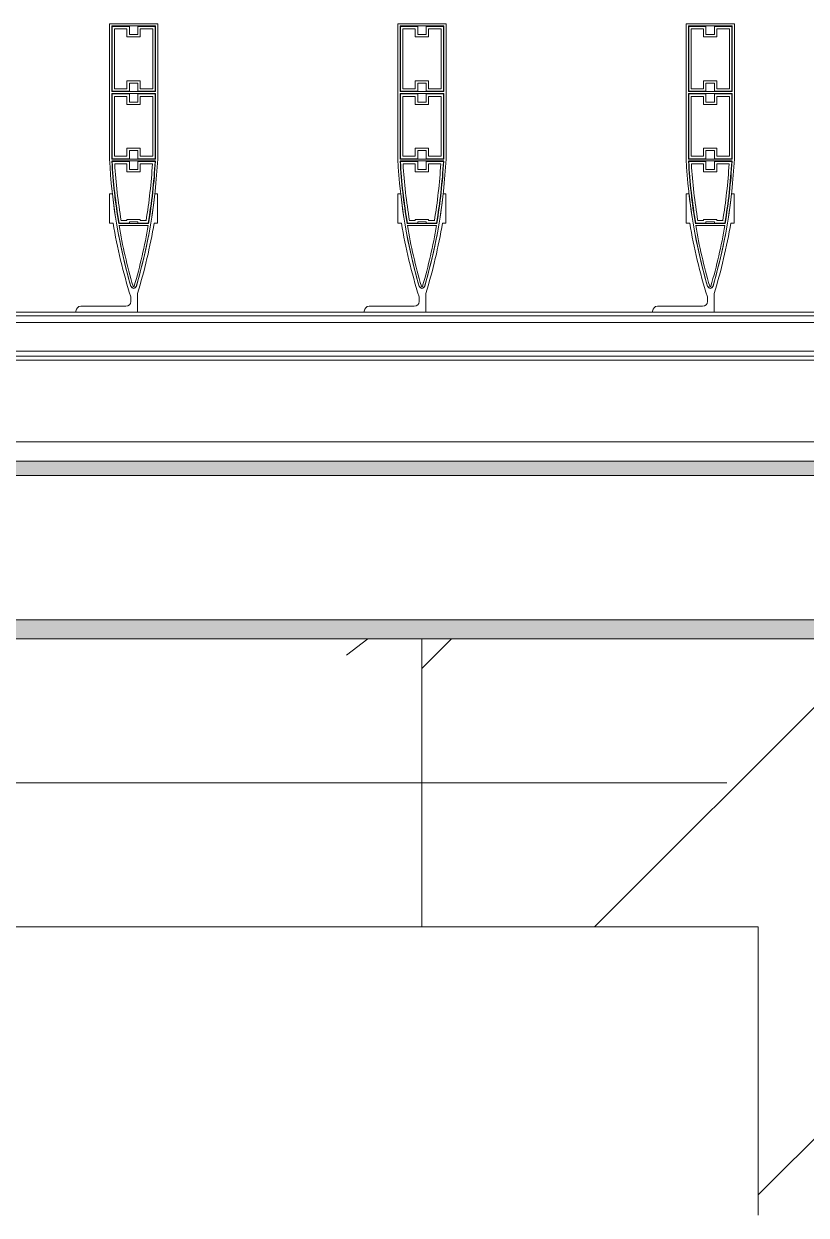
# Model space of a CAD drawing. Header units: millimetres. Extents: x 48966 to 155647, y -43515 to 26217.
# Drawn here: x 71018 to 71832, y 23267 to 24507 of the extents above; entities that cross this region are included whole.
import ezdxf

# ---------------------------------------------------------------- set-up
doc = ezdxf.new("R2010")
doc.units = ezdxf.units.MM
doc.linetypes.add('Осевые', pattern=[6350, 1270, -952.5, 3175, -952.5])
for name, color, linetype, lineweight in [('Обобщенные модели', 7, 'Continuous', 9), ('Обобщенные модели-1', 7, 'Continuous', 18), ('Общие ребра', 7, 'Continuous', 9), ('Оси-2', 7, 'Осевые', 9), ('Перекрытия', 7, 'Continuous', 9), ('Стены-1', 7, 'Continuous', 18), ('Штриховка разреза-1', 7, 'Continuous', 9)]:
    doc.layers.add(name, color=color, linetype=linetype, lineweight=lineweight)
pattern_1 = [(0, (0, 0), (812.8, 203.2), [67.056, -542.544, 67.056, -542.544, -3251.2]), (0, (0, 0), (812.8, 203.2), [-1219.2, 67.056, -1152.144, 67.056, -542.544, -1422.4]), (0, (0, 0), (812.8, 203.2), [-3048, 67.056, -339.344, 67.056, -948.944]), (120, (304.8, 101.6), (-582.37636, 602.30545), [67.056, -542.544, 67.056, -542.544, -3251.2]), (120, (304.8, 101.6), (-582.37636, 602.30545), [-1219.2, 67.056, -1152.144, 67.056, -542.544, -1422.4]), (120, (304.8, 101.6), (-582.37636, 602.30545), [-3048, 67.056, -339.344, 67.056, -948.944]), (240, (406.4, 508), (-230.42364, -805.50545), [67.056, -542.544, 67.056, -542.544, -3251.2]), (240, (406.4, 508), (-230.42364, -805.50545), [-1219.2, 67.056, -1152.144, 67.056, -542.544, -1422.4]), (240, (406.4, 508), (-230.42364, -805.50545), [-3048, 67.056, -339.344, 67.056, -948.944])]

# ---------------------------------------------------------------- blocks, each defined once
blk = doc.blocks.new('Обобщенные модели 2 - Обобщенные модели 2-1035725-План 5-го этажа на отм_ _12_600')
at = {"layer": 'Обобщенные модели'}
h = blk.add_hatch(dxfattribs=at)
h.set_pattern_fill('FP_1', color=256, style=0, pattern_type=2)
h.set_pattern_definition([(45, (0, 0), (168.3798, 617.3926), [793.75, -158.75, 6.706, -152.044])])
h.paths.add_polyline_path([(71781.6, 23267.1), (72081.6, 23267.1), (72081.6, 23567.1), (72431.6, 23567.1), (72431.6, 23867.1), (71431.6, 23867.1), (71431.6, 23567.1), (71781.6, 23567.1)], flags=0)
at = {"layer": 'Обобщенные модели-1'}
for p, q in [((72431.6, 23867.1), (71431.6, 23867.1)), ((71431.6, 23867.1), (71431.6, 23567.1)), ((71431.6, 23567.1), (71781.6, 23567.1)), ((71781.6, 23567.1), (71781.6, 23267.1))]:
    blk.add_line(p, q, dxfattribs=at)
blk = doc.blocks.new('Обвязочная балка 1 - Обвязочная балка 1-1451838-План 5-го этажа на отм_ _12_600')
at = {"layer": 'Обобщенные модели'}
for p, q in [((116781.7, 24196.1), (60831.6, 24196.1)), ((60831.6, 24166.3), (116781.7, 24166.3))]:
    blk.add_line(p, q, dxfattribs=at)
at = {"layer": 'Обобщенные модели-1'}
for p, q in [((116781.7, 24207.1), (60831.6, 24207.1)), ((60831.6, 24203.1), (116781.7, 24203.1)), ((116781.7, 24161.1), (60831.6, 24161.1)), ((60831.6, 24157.1), (116781.7, 24157.1))]:
    blk.add_line(p, q, dxfattribs=at)
blk = doc.blocks.new('Профиль ламели23 - Профиль ламели-1458104-План 5-го этажа на отм_ _12_600')
at = {"layer": 'Обобщенные модели-1'}
for p, q in [((68806.9, 24507.1), (68806.9, 24366.2)), ((68856.9, 24507.1), (68806.9, 24507.1)), ((68809.1, 24436.5), (68809.1, 24504.9)), ((68809.1, 24504.9), (68854.7, 24504.9)), ((68827.4, 24504.4), (68809.6, 24504.4)), ((68809.6, 24504.4), (68809.6, 24437)), ((68812.1, 24439.5), (68812.1, 24501.9)), ((68812.1, 24501.9), (68824.9, 24501.9)), ((68824.9, 24501.9), (68824.9, 24493.5)), ((68827.4, 24496), (68827.4, 24504.4)), ((68854.2, 24504.4), (68836.3, 24504.4)), ((68836.3, 24504.4), (68836.3, 24496)), ((68838.8, 24493.5), (68838.8, 24501.9)), ((68838.8, 24501.9), (68851.7, 24501.9)), ((68851.7, 24501.9), (68851.7, 24439.5)), ((68854.2, 24437), (68854.2, 24504.4)), ((68854.7, 24504.9), (68854.7, 24436.5)), ((68856.9, 24366.2), (68856.9, 24507.1)), ((68824.9, 24493.5), (68838.8, 24493.5)), ((68836.3, 24496), (68827.4, 24496)), ((68824.9, 24439.5), (68812.1, 24439.5)), ((68838.8, 24447.9), (68824.9, 24447.9)), ((68824.9, 24447.9), (68824.9, 24439.5)), ((68827.4, 24437), (68827.4, 24445.4)), ((68827.4, 24445.4), (68836.3, 24445.4)), ((68836.3, 24445.4), (68836.3, 24437)), ((68838.8, 24439.5), (68838.8, 24447.9)), ((68851.7, 24439.5), (68838.8, 24439.5)), ((68854.7, 24436.5), (68809.1, 24436.5)), ((68809.1, 24434.6), (68854.7, 24434.6)), ((68809.1, 24366.2), (68809.1, 24434.6)), ((68809.6, 24437), (68827.4, 24437)), ((68827.4, 24434.1), (68809.6, 24434.1)), ((68809.6, 24434.1), (68809.6, 24366.7)), ((68812.1, 24369.2), (68812.1, 24431.6)), ((68812.1, 24431.6), (68824.9, 24431.6)), ((68824.9, 24431.6), (68824.9, 24423.2)), ((68827.4, 24425.7), (68827.4, 24434.1)), ((68836.3, 24437), (68854.2, 24437)), ((68854.2, 24434.1), (68836.3, 24434.1)), ((68836.3, 24434.1), (68836.3, 24425.7)), ((68838.8, 24423.2), (68838.8, 24431.6)), ((68838.8, 24431.6), (68851.7, 24431.6)), ((68851.7, 24431.6), (68851.7, 24369.2)), ((68854.2, 24366.7), (68854.2, 24434.1)), ((68854.7, 24434.6), (68854.7, 24366.2)), ((68824.9, 24423.2), (68838.8, 24423.2)), ((68836.3, 24425.7), (68827.4, 24425.7)), ((68838.8, 24377.6), (68824.9, 24377.6)), ((68824.9, 24377.6), (68824.9, 24369.2)), ((68838.8, 24369.2), (68838.8, 24377.6)), ((68854.7, 24366.2), (68809.1, 24366.2)), ((68809.6, 24366.7), (68827.4, 24366.7)), ((68824.9, 24369.2), (68812.1, 24369.2)), ((68827.4, 24366.7), (68827.4, 24375.1)), ((68827.4, 24375.1), (68836.3, 24375.1)), ((68836.3, 24375.1), (68836.3, 24366.7)), ((68836.3, 24366.7), (68854.2, 24366.7)), ((68851.7, 24369.2), (68838.8, 24369.2)), ((68809.1, 24364.3), (68854.6, 24364.3)), ((68827.4, 24363.8), (68809.6, 24363.8)), ((68812.2, 24361.3), (68824.9, 24361.3)), ((68824.9, 24361.3), (68824.9, 24352.9)), ((68824.9, 24352.9), (68838.8, 24352.9)), ((68827.4, 24355.4), (68827.4, 24363.8)), ((68836.3, 24355.4), (68827.4, 24355.4)), ((68854.2, 24363.8), (68836.3, 24363.8)), ((68836.3, 24363.8), (68836.3, 24355.4)), ((68838.8, 24352.9), (68838.8, 24361.3)), ((68838.8, 24361.3), (68851.5, 24361.3)), ((68809.8, 24330.1), (68806.9, 24330.1)), ((68806.9, 24330.1), (68806.9, 24299.7)), ((68856.8, 24330.1), (68853.9, 24330.1)), ((68856.8, 24299.7), (68856.8, 24330.1)), ((68838.8, 24303.5), (68824.9, 24303.5)), ((68824.9, 24303.5), (68824.9, 24302.2)), ((68838.8, 24302.2), (68838.8, 24303.5)), ((68806.9, 24299.7), (68810.5, 24299.7)), ((68847.4, 24299.2), (68816.3, 24299.2)), ((68816.6, 24297.3), (68847.1, 24297.3)), ((68816.8, 24299.7), (68827.4, 24299.7)), ((68824.9, 24302.2), (68818.9, 24302.2)), ((68827.4, 24299.7), (68827.4, 24301)), ((68827.4, 24301), (68836.3, 24301)), ((68836.3, 24301), (68836.3, 24299.7)), ((68836.3, 24299.7), (68846.9, 24299.7)), ((68844.8, 24302.2), (68838.8, 24302.2)), ((68853.2, 24299.7), (68856.8, 24299.7)), ((68828.9, 24223), (68828.9, 24218.1)), ((68835.9, 24207.1), (68835.9, 24226.3)), ((68771.9, 24208.1), (68771.9, 24207.1)), ((68771.9, 24207.1), (68835.9, 24207.1)), ((68823.9, 24213.1), (68776.9, 24213.1))]:
    blk.add_line(p, q, dxfattribs=at)
for centre, radius, start, end in [((69380.6, 24394.6), 574.5, 182.8338, 196.2258), ((68283.1, 24394.6), 574.5, 343.7742, 357.1662), ((69380.7, 24394.3), 572.3, 183.0109, 189.5715), ((69380.4, 24395.9), 571.8, 183.2193, 189.6867), ((69380.5, 24395.6), 569.3, 183.4571, 189.4457), ((68283.2, 24395.6), 569.3, 350.5543, 356.5429), ((68283.3, 24395.9), 571.8, 350.3133, 356.7807), ((68283, 24394.3), 572.3, 350.4285, 356.9891), ((69380.6, 24394.6), 574.5, 186.4465, 196.2576), ((68283.1, 24394.6), 574.5, 343.7424, 353.5535), ((69377.1, 24394.6), 574.5, 189.5084, 197.3712), ((69349, 24386.8), 539.8, 189.5428, 196.4344), ((68314.7, 24386.8), 539.8, 343.5656, 350.4572), ((68286.6, 24394.6), 574.5, 342.9661, 350.4916), ((68831.9, 24235.1), 3, 200, 340), ((68831.9, 24234.5), 2.84, 196.2576, 343.7424), ((68831.9, 24234.2), 0.645, 196.4344, 343.5656), ((68823.9, 24218.1), 5, 270, 0), ((68776.9, 24208.1), 5, 90, 180)]:
    blk.add_arc(centre, radius, start, end, dxfattribs=at)
blk = doc.blocks.new('Профиль ламели24 - Профиль ламели-1458369-План 5-го этажа на отм_ _12_600')
at = {"layer": 'Обобщенные модели-1'}
for p, q in [((69106.9, 24507.1), (69106.9, 24366.2)), ((69156.9, 24507.1), (69106.9, 24507.1)), ((69109.1, 24436.5), (69109.1, 24504.9)), ((69109.1, 24504.9), (69154.7, 24504.9)), ((69127.4, 24504.4), (69109.6, 24504.4)), ((69109.6, 24504.4), (69109.6, 24437)), ((69112.1, 24439.5), (69112.1, 24501.9)), ((69112.1, 24501.9), (69124.9, 24501.9)), ((69124.9, 24501.9), (69124.9, 24493.5)), ((69127.4, 24496), (69127.4, 24504.4)), ((69154.2, 24504.4), (69136.3, 24504.4)), ((69136.3, 24504.4), (69136.3, 24496)), ((69138.8, 24493.5), (69138.8, 24501.9)), ((69138.8, 24501.9), (69151.7, 24501.9)), ((69151.7, 24501.9), (69151.7, 24439.5)), ((69154.2, 24437), (69154.2, 24504.4)), ((69154.7, 24504.9), (69154.7, 24436.5)), ((69156.9, 24366.2), (69156.9, 24507.1)), ((69124.9, 24493.5), (69138.8, 24493.5)), ((69136.3, 24496), (69127.4, 24496)), ((69124.9, 24439.5), (69112.1, 24439.5)), ((69138.8, 24447.9), (69124.9, 24447.9)), ((69124.9, 24447.9), (69124.9, 24439.5)), ((69127.4, 24437), (69127.4, 24445.4)), ((69127.4, 24445.4), (69136.3, 24445.4)), ((69136.3, 24445.4), (69136.3, 24437)), ((69138.8, 24439.5), (69138.8, 24447.9)), ((69151.7, 24439.5), (69138.8, 24439.5)), ((69154.7, 24436.5), (69109.1, 24436.5)), ((69109.1, 24434.6), (69154.7, 24434.6)), ((69109.1, 24366.2), (69109.1, 24434.6)), ((69109.6, 24437), (69127.4, 24437)), ((69127.4, 24434.1), (69109.6, 24434.1)), ((69109.6, 24434.1), (69109.6, 24366.7)), ((69112.1, 24369.2), (69112.1, 24431.6)), ((69112.1, 24431.6), (69124.9, 24431.6)), ((69124.9, 24431.6), (69124.9, 24423.2)), ((69127.4, 24425.7), (69127.4, 24434.1)), ((69136.3, 24437), (69154.2, 24437)), ((69154.2, 24434.1), (69136.3, 24434.1)), ((69136.3, 24434.1), (69136.3, 24425.7)), ((69138.8, 24423.2), (69138.8, 24431.6)), ((69138.8, 24431.6), (69151.7, 24431.6)), ((69151.7, 24431.6), (69151.7, 24369.2)), ((69154.2, 24366.7), (69154.2, 24434.1)), ((69154.7, 24434.6), (69154.7, 24366.2)), ((69124.9, 24423.2), (69138.8, 24423.2)), ((69136.3, 24425.7), (69127.4, 24425.7)), ((69138.8, 24377.6), (69124.9, 24377.6)), ((69124.9, 24377.6), (69124.9, 24369.2)), ((69138.8, 24369.2), (69138.8, 24377.6)), ((69154.7, 24366.2), (69109.1, 24366.2)), ((69109.6, 24366.7), (69127.4, 24366.7)), ((69124.9, 24369.2), (69112.1, 24369.2)), ((69127.4, 24366.7), (69127.4, 24375.1)), ((69127.4, 24375.1), (69136.3, 24375.1)), ((69136.3, 24375.1), (69136.3, 24366.7)), ((69136.3, 24366.7), (69154.2, 24366.7)), ((69151.7, 24369.2), (69138.8, 24369.2)), ((69109.1, 24364.3), (69154.6, 24364.3)), ((69127.4, 24363.8), (69109.6, 24363.8)), ((69112.2, 24361.3), (69124.9, 24361.3)), ((69124.9, 24361.3), (69124.9, 24352.9)), ((69124.9, 24352.9), (69138.8, 24352.9)), ((69127.4, 24355.4), (69127.4, 24363.8)), ((69136.3, 24355.4), (69127.4, 24355.4)), ((69154.2, 24363.8), (69136.3, 24363.8)), ((69136.3, 24363.8), (69136.3, 24355.4)), ((69138.8, 24352.9), (69138.8, 24361.3)), ((69138.8, 24361.3), (69151.5, 24361.3)), ((69109.8, 24330.1), (69106.9, 24330.1)), ((69106.9, 24330.1), (69106.9, 24299.7)), ((69156.8, 24330.1), (69153.9, 24330.1)), ((69156.8, 24299.7), (69156.8, 24330.1)), ((69138.8, 24303.5), (69124.9, 24303.5)), ((69124.9, 24303.5), (69124.9, 24302.2)), ((69138.8, 24302.2), (69138.8, 24303.5)), ((69106.9, 24299.7), (69110.5, 24299.7)), ((69147.4, 24299.2), (69116.3, 24299.2)), ((69116.6, 24297.3), (69147.1, 24297.3)), ((69116.8, 24299.7), (69127.4, 24299.7)), ((69124.9, 24302.2), (69118.9, 24302.2)), ((69127.4, 24299.7), (69127.4, 24301)), ((69127.4, 24301), (69136.3, 24301)), ((69136.3, 24301), (69136.3, 24299.7)), ((69136.3, 24299.7), (69146.9, 24299.7)), ((69144.8, 24302.2), (69138.8, 24302.2)), ((69153.2, 24299.7), (69156.8, 24299.7)), ((69128.9, 24223), (69128.9, 24218.1)), ((69135.9, 24207.1), (69135.9, 24226.3)), ((69071.9, 24208.1), (69071.9, 24207.1)), ((69071.9, 24207.1), (69135.9, 24207.1)), ((69123.9, 24213.1), (69076.9, 24213.1))]:
    blk.add_line(p, q, dxfattribs=at)
for centre, radius, start, end in [((69680.6, 24394.6), 574.5, 182.8338, 196.2258), ((68583.1, 24394.6), 574.5, 343.7742, 357.1662), ((69680.7, 24394.3), 572.3, 183.0109, 189.5715), ((69680.4, 24395.9), 571.8, 183.2193, 189.6867), ((69680.5, 24395.6), 569.3, 183.4571, 189.4457), ((68583.2, 24395.6), 569.3, 350.5543, 356.5429), ((68583.3, 24395.9), 571.8, 350.3133, 356.7807), ((68583, 24394.3), 572.3, 350.4285, 356.9891), ((69680.6, 24394.6), 574.5, 186.4465, 196.2576), ((68583.1, 24394.6), 574.5, 343.7424, 353.5535), ((69677.1, 24394.6), 574.5, 189.5084, 197.3712), ((69649, 24386.8), 539.8, 189.5428, 196.4344), ((68614.7, 24386.8), 539.8, 343.5656, 350.4572), ((68586.6, 24394.6), 574.5, 342.9661, 350.4916), ((69131.9, 24235.1), 3, 200, 340), ((69131.9, 24234.5), 2.84, 196.2576, 343.7424), ((69131.9, 24234.2), 0.645, 196.4344, 343.5656), ((69123.9, 24218.1), 5, 270, 0), ((69076.9, 24208.1), 5, 90, 180)]:
    blk.add_arc(centre, radius, start, end, dxfattribs=at)
blk = doc.blocks.new('Профиль ламели25 - Профиль ламели-1458634-План 5-го этажа на отм_ _12_600')
at = {"layer": 'Обобщенные модели-1'}
for p, q in [((69406.9, 24507.1), (69406.9, 24366.2)), ((69456.9, 24507.1), (69406.9, 24507.1)), ((69409.1, 24436.5), (69409.1, 24504.9)), ((69409.1, 24504.9), (69454.7, 24504.9)), ((69427.4, 24504.4), (69409.6, 24504.4)), ((69409.6, 24504.4), (69409.6, 24437)), ((69412.1, 24439.5), (69412.1, 24501.9)), ((69412.1, 24501.9), (69424.9, 24501.9)), ((69424.9, 24501.9), (69424.9, 24493.5)), ((69427.4, 24496), (69427.4, 24504.4)), ((69454.2, 24504.4), (69436.3, 24504.4)), ((69436.3, 24504.4), (69436.3, 24496)), ((69438.8, 24493.5), (69438.8, 24501.9)), ((69438.8, 24501.9), (69451.7, 24501.9)), ((69451.7, 24501.9), (69451.7, 24439.5)), ((69454.2, 24437), (69454.2, 24504.4)), ((69454.7, 24504.9), (69454.7, 24436.5)), ((69456.9, 24366.2), (69456.9, 24507.1)), ((69424.9, 24493.5), (69438.8, 24493.5)), ((69436.3, 24496), (69427.4, 24496)), ((69424.9, 24439.5), (69412.1, 24439.5)), ((69438.8, 24447.9), (69424.9, 24447.9)), ((69424.9, 24447.9), (69424.9, 24439.5)), ((69427.4, 24437), (69427.4, 24445.4)), ((69427.4, 24445.4), (69436.3, 24445.4)), ((69436.3, 24445.4), (69436.3, 24437)), ((69438.8, 24439.5), (69438.8, 24447.9)), ((69451.7, 24439.5), (69438.8, 24439.5)), ((69454.7, 24436.5), (69409.1, 24436.5)), ((69409.1, 24434.6), (69454.7, 24434.6)), ((69409.1, 24366.2), (69409.1, 24434.6)), ((69409.6, 24437), (69427.4, 24437)), ((69427.4, 24434.1), (69409.6, 24434.1)), ((69409.6, 24434.1), (69409.6, 24366.7)), ((69412.1, 24369.2), (69412.1, 24431.6)), ((69412.1, 24431.6), (69424.9, 24431.6)), ((69424.9, 24431.6), (69424.9, 24423.2)), ((69427.4, 24425.7), (69427.4, 24434.1)), ((69436.3, 24437), (69454.2, 24437)), ((69454.2, 24434.1), (69436.3, 24434.1)), ((69436.3, 24434.1), (69436.3, 24425.7)), ((69438.8, 24423.2), (69438.8, 24431.6)), ((69438.8, 24431.6), (69451.7, 24431.6)), ((69451.7, 24431.6), (69451.7, 24369.2)), ((69454.2, 24366.7), (69454.2, 24434.1)), ((69454.7, 24434.6), (69454.7, 24366.2)), ((69424.9, 24423.2), (69438.8, 24423.2)), ((69436.3, 24425.7), (69427.4, 24425.7)), ((69438.8, 24377.6), (69424.9, 24377.6)), ((69424.9, 24377.6), (69424.9, 24369.2)), ((69438.8, 24369.2), (69438.8, 24377.6)), ((69454.7, 24366.2), (69409.1, 24366.2)), ((69409.6, 24366.7), (69427.4, 24366.7)), ((69424.9, 24369.2), (69412.1, 24369.2)), ((69427.4, 24366.7), (69427.4, 24375.1)), ((69427.4, 24375.1), (69436.3, 24375.1)), ((69436.3, 24375.1), (69436.3, 24366.7)), ((69436.3, 24366.7), (69454.2, 24366.7)), ((69451.7, 24369.2), (69438.8, 24369.2)), ((69409.1, 24364.3), (69454.6, 24364.3)), ((69427.4, 24363.8), (69409.6, 24363.8)), ((69412.2, 24361.3), (69424.9, 24361.3)), ((69424.9, 24361.3), (69424.9, 24352.9)), ((69424.9, 24352.9), (69438.8, 24352.9)), ((69427.4, 24355.4), (69427.4, 24363.8)), ((69436.3, 24355.4), (69427.4, 24355.4)), ((69454.2, 24363.8), (69436.3, 24363.8)), ((69436.3, 24363.8), (69436.3, 24355.4)), ((69438.8, 24352.9), (69438.8, 24361.3)), ((69438.8, 24361.3), (69451.5, 24361.3)), ((69409.8, 24330.1), (69406.9, 24330.1)), ((69406.9, 24330.1), (69406.9, 24299.7)), ((69456.8, 24330.1), (69453.9, 24330.1)), ((69456.8, 24299.7), (69456.8, 24330.1)), ((69438.8, 24303.5), (69424.9, 24303.5)), ((69424.9, 24303.5), (69424.9, 24302.2)), ((69438.8, 24302.2), (69438.8, 24303.5)), ((69406.9, 24299.7), (69410.5, 24299.7)), ((69447.4, 24299.2), (69416.3, 24299.2)), ((69416.6, 24297.3), (69447.1, 24297.3)), ((69416.8, 24299.7), (69427.4, 24299.7)), ((69424.9, 24302.2), (69418.9, 24302.2)), ((69427.4, 24299.7), (69427.4, 24301)), ((69427.4, 24301), (69436.3, 24301)), ((69436.3, 24301), (69436.3, 24299.7)), ((69436.3, 24299.7), (69446.9, 24299.7)), ((69444.8, 24302.2), (69438.8, 24302.2)), ((69453.2, 24299.7), (69456.8, 24299.7)), ((69428.9, 24223), (69428.9, 24218.1)), ((69435.9, 24207.1), (69435.9, 24226.3)), ((69371.9, 24208.1), (69371.9, 24207.1)), ((69371.9, 24207.1), (69435.9, 24207.1)), ((69423.9, 24213.1), (69376.9, 24213.1))]:
    blk.add_line(p, q, dxfattribs=at)
for centre, radius, start, end in [((69980.6, 24394.6), 574.5, 182.8338, 196.2258), ((68883.1, 24394.6), 574.5, 343.7742, 357.1662), ((69980.7, 24394.3), 572.3, 183.0109, 189.5715), ((69980.4, 24395.9), 571.8, 183.2193, 189.6867), ((69980.5, 24395.6), 569.3, 183.4571, 189.4457), ((68883.2, 24395.6), 569.3, 350.5543, 356.5429), ((68883.3, 24395.9), 571.8, 350.3133, 356.7807), ((68883, 24394.3), 572.3, 350.4285, 356.9891), ((69980.6, 24394.6), 574.5, 186.4465, 196.2576), ((68883.1, 24394.6), 574.5, 343.7424, 353.5535), ((69977.1, 24394.6), 574.5, 189.5084, 197.3712), ((69949, 24386.8), 539.8, 189.5428, 196.4344), ((68914.7, 24386.8), 539.8, 343.5656, 350.4572), ((68886.6, 24394.6), 574.5, 342.9661, 350.4916), ((69431.9, 24235.1), 3, 200, 340), ((69431.9, 24234.5), 2.84, 196.2576, 343.7424), ((69431.9, 24234.2), 0.645, 196.4344, 343.5656), ((69423.9, 24218.1), 5, 270, 0), ((69376.9, 24208.1), 5, 90, 180)]:
    blk.add_arc(centre, radius, start, end, dxfattribs=at)

msp = doc.modelspace()

# ---------------------------------------------------------------- hatches: boundary and pattern name
at = {"layer": 'Штриховка разреза-1'}
h = msp.add_hatch(dxfattribs=at)
h.set_pattern_fill('FP_8', color=256, style=0, pattern_type=2)
h.set_pattern_definition(pattern_1)
h.paths.add_polyline_path([(116556.5, 24036.9), (116808, 24036.9), (116808, 24051.9), (115831.6, 24051.9), (115831.6, 24036.9), (116140, 24036.9)], flags=0)
h.paths.add_polyline_path([(114474.1, 24036.9), (114631.6, 24036.9), (114631.6, 24051.9), (112231.6, 24051.9), (112231.6, 24036.9), (114057.7, 24036.9)], flags=0)
h.paths.add_polyline_path([(111031.6, 24036.9), (111031.6, 24051.9), (109831.6, 24051.9), (109831.6, 24036.9), (110725.9, 24036.9)], flags=0)
h.paths.add_polyline_path([(108227.2, 24036.9), (108631.6, 24036.9), (108631.6, 24051.9), (102631.6, 24051.9), (102631.6, 24036.9), (107810.7, 24036.9)], flags=0)
h.paths.add_polyline_path([(101147.2, 24036.9), (101431.6, 24036.9), (101431.6, 24051.9), (100231.6, 24051.9), (100231.6, 24036.9), (100730.8, 24036.9)], flags=0)
h.paths.add_polyline_path([(98648.5, 24036.9), (99031.6, 24036.9), (99031.6, 24051.9), (96631.6, 24051.9), (96631.6, 24036.9), (98232, 24036.9)], flags=0)
h.paths.add_polyline_path([(95431.6, 24036.9), (95431.6, 24051.9), (94231.6, 24051.9), (94231.6, 24036.9), (95316.7, 24036.9)], flags=0)
h.paths.add_polyline_path([(91985, 24036.9), (93031.6, 24036.9), (93031.6, 24051.9), (90631.6, 24051.9), (90631.6, 24036.9), (91568.5, 24036.9)], flags=0)
h.paths.add_polyline_path([(89431.6, 24036.9), (89431.6, 24051.9), (84631.6, 24051.9), (84631.6, 24036.9), (89069.7, 24036.9)], flags=0)
h.paths.add_polyline_path([(83431.6, 24036.9), (83431.6, 24051.9), (81031.6, 24051.9), (81031.6, 24036.9), (83239.2, 24036.9)], flags=0)
h.paths.add_polyline_path([(79491, 24036.9), (79831.6, 24036.9), (79831.6, 24051.9), (77431.6, 24051.9), (77431.6, 24036.9), (79074.6, 24036.9)], flags=0)
h.paths.add_polyline_path([(76231.6, 24036.9), (76231.6, 24051.9), (73831.6, 24051.9), (73831.6, 24036.9), (76159.3, 24036.9)], flags=0)
h.paths.add_polyline_path([(72411.1, 24036.9), (72631.6, 24036.9), (72631.6, 24051.9), (70231.6, 24051.9), (70231.6, 24036.9), (71994.7, 24036.9)], flags=0)
h.paths.add_polyline_path([(69031.6, 24036.9), (69031.6, 24051.9), (66631.7, 24051.9), (66631.7, 24036.9), (68662.9, 24036.9)], flags=0)
h.paths.add_polyline_path([(65331.2, 24036.9), (65431.7, 24036.9), (65431.7, 24051.9), (60906, 24051.9), (60906, 24036.9), (64914.8, 24036.9)], flags=0)
h = msp.add_hatch(dxfattribs=at)
h.set_pattern_fill('FP_9', color=256, style=0, pattern_type=2)
h.set_pattern_definition([(45, (0, 0), (-707.107, 707.107), []), (135, (0, 0), (-707.107, -707.107), [])])
h.paths.add_polyline_path([(116140, 23886.9), (116808, 23886.9), (116808, 24036.9), (115831.6, 24036.9), (115831.6, 23886.9)], flags=0)
h.paths.add_polyline_path([(114474.1, 23886.9), (114631.6, 23886.9), (114631.6, 24036.9), (112231.6, 24036.9), (112231.6, 23886.9), (114057.7, 23886.9)], flags=0)
h.paths.add_polyline_path([(110725.9, 23886.9), (111031.6, 23886.9), (111031.6, 24036.9), (109831.6, 24036.9), (109831.6, 23886.9), (110309.5, 23886.9)], flags=0)
h.paths.add_polyline_path([(108631.6, 23886.9), (108631.6, 24036.9), (102631.6, 24036.9), (102631.6, 23886.9), (108227.2, 23886.9)], flags=0)
h.paths.add_polyline_path([(100231.6, 23886.9), (101431.6, 23886.9), (101431.6, 24036.9), (100231.6, 24036.9), (100231.6, 23980)], flags=0)
h.paths.add_polyline_path([(99031.6, 23886.9), (99031.6, 24036.9), (96631.6, 24036.9), (96631.6, 23886.9), (98648.5, 23886.9)], flags=0)
h.paths.add_polyline_path([(94900.3, 23886.9), (95431.6, 23886.9), (95431.6, 24036.9), (94231.6, 24036.9), (94231.6, 23886.9), (94483.8, 23886.9)], flags=0)
h.paths.add_polyline_path([(93031.6, 23886.9), (93031.6, 24036.9), (90631.6, 24036.9), (90631.6, 23886.9), (92817.9, 23886.9)], flags=0)
h.paths.add_polyline_path([(89069.7, 23886.9), (89431.6, 23886.9), (89431.6, 24036.9), (84631.6, 24036.9), (84631.6, 23886.9), (88653.3, 23886.9)], flags=0)
h.paths.add_polyline_path([(83239.2, 23886.9), (83431.6, 23886.9), (83431.6, 24036.9), (81031.6, 24036.9), (81031.6, 23886.9), (82822.8, 23886.9)], flags=0)
h.paths.add_polyline_path([(79491, 23886.9), (79831.6, 23886.9), (79831.6, 24036.9), (77431.6, 24036.9), (77431.6, 23886.9), (79074.6, 23886.9)], flags=0)
h.paths.add_polyline_path([(76159.3, 23886.9), (76231.6, 23886.9), (76231.6, 24036.9), (73831.6, 24036.9), (73831.6, 23886.9), (75742.9, 23886.9)], flags=0)
h.paths.add_polyline_path([(72411.1, 23886.9), (72631.6, 23886.9), (72631.6, 24036.9), (70231.6, 24036.9), (70231.6, 23886.9), (71994.7, 23886.9)], flags=0)
h.paths.add_polyline_path([(69031.6, 23886.9), (69031.6, 24036.9), (66631.7, 24036.9), (66631.7, 23886.9), (68662.9, 23886.9)], flags=0)
h.paths.add_polyline_path([(65331.2, 23886.9), (65431.7, 23886.9), (65431.7, 24036.9), (60906, 24036.9), (60906, 23886.9), (64914.8, 23886.9)], flags=0)
h = msp.add_hatch(dxfattribs=at)
h.set_pattern_fill('FP_8', color=256, style=0, pattern_type=2)
h.set_pattern_definition(pattern_1)
h.paths.add_polyline_path([(116556.5, 23866.9), (116808, 23866.9), (116808, 23886.9), (115831.6, 23886.9), (115831.6, 23866.9), (116140, 23866.9)], flags=0)
h.paths.add_polyline_path([(114631.6, 23866.9), (114631.6, 23886.9), (112231.6, 23886.9), (112231.6, 23866.9), (114474.1, 23866.9)], flags=0)
h.paths.add_polyline_path([(111031.6, 23866.9), (111031.6, 23886.9), (109831.6, 23886.9), (109831.6, 23866.9), (110725.9, 23866.9)], flags=0)
h.paths.add_polyline_path([(108631.6, 23866.9), (108631.6, 23886.9), (102631.6, 23886.9), (102631.6, 23866.9), (108227.2, 23866.9)], flags=0)
h.paths.add_polyline_path([(101147.2, 23866.9), (101431.6, 23866.9), (101431.6, 23886.9), (100231.6, 23886.9), (100231.6, 23866.9), (100730.8, 23866.9)], flags=0)
h.paths.add_polyline_path([(99031.6, 23866.9), (99031.6, 23886.9), (96631.6, 23886.9), (96631.6, 23866.9), (98648.5, 23866.9)], flags=0)
h.paths.add_polyline_path([(94900.3, 23866.9), (95431.6, 23866.9), (95431.6, 23886.9), (94231.6, 23886.9), (94231.6, 23866.9), (94483.8, 23866.9)], flags=0)
h.paths.add_polyline_path([(92817.9, 23866.9), (93031.6, 23866.9), (93031.6, 23886.9), (90631.6, 23886.9), (90631.6, 23866.9), (92401.5, 23866.9)], flags=0)
h.paths.add_polyline_path([(89069.7, 23866.9), (89431.6, 23866.9), (89431.6, 23886.9), (84631.6, 23886.9), (84631.6, 23866.9), (88653.3, 23866.9)], flags=0)
h.paths.add_polyline_path([(83431.6, 23866.9), (83431.6, 23886.9), (81031.6, 23886.9), (81031.6, 23866.9), (83239.2, 23866.9)], flags=0)
h.paths.add_polyline_path([(79831.6, 23866.9), (79831.6, 23886.9), (77431.6, 23886.9), (77431.6, 23866.9), (79491, 23866.9)], flags=0)
h.paths.add_polyline_path([(76231.6, 23866.9), (76231.6, 23886.9), (73831.6, 23886.9), (73831.6, 23866.9), (76159.3, 23866.9)], flags=0)
h.paths.add_polyline_path([(72631.6, 23866.9), (72631.6, 23886.9), (70231.6, 23886.9), (70231.6, 23866.9), (72411.1, 23866.9)], flags=0)
h.paths.add_polyline_path([(69031.6, 23866.9), (69031.6, 23886.9), (66631.7, 23886.9), (66631.7, 23866.9), (68662.9, 23866.9)], flags=0)
h.paths.add_polyline_path([(65331.2, 23866.9), (65431.7, 23866.9), (65431.7, 23886.9), (60906, 23886.9), (60906, 23867.2), (62416, 23866.9), (64914.8, 23866.9)], flags=0)
h = msp.add_hatch(dxfattribs=at)
h.set_pattern_fill('FP_7', color=256, style=0, pattern_type=2)
h.set_pattern_definition([(50, (0, 0), (1457.472, -127.512), [152.4, -1676.4]), (355, (0, 0), (-281.942, 1528.454), [121.92, -1341.12]), (100.451, (121.5, -10.6), (1175.54, 1400.933), [129.52, -1424.72]), (46.184, (0, 406.4), (2168.632, -336.34), [228.6, -2514.6]), (96.636, (180.7, 378.4), (1899.22, 1979.42), [194.28, -2137.08]), (351.184, (0, 406.4), (1899.24, 1979.4), [182.88, -2011.68]), (21, (203.2, 304.8), (1212.915, -818.121), [152.4, -1676.4]), (326, (203.2, 304.8), (494.417, 1473.504), [121.92, -1341.12]), (71.451, (304.3, 236.6), (1707.337, 655.37), [129.52, -1424.72]), (37.5, (0, 0), (24.7094, 676.4402), [67.056, -1257.808, 67.056, -1294.384, -1346.2]), (37.5, (0, 0), (24.7094, 676.4402), [-2686.304, 67.056, -1279.144]), (7.5, (0, 0), (534.558, 801.444), [67.056, -709.168, 67.056, -1227.328, -513.08]), (7.5, (0, 0), (534.558, 801.444), [-2070.608, 67.056, -446.024]), (327.5, (-453.14, 0), (1084.7275, -45.8312), [67.056, -440.944, 67.056, -1517.904, -2103.12]), (327.5, (-453.14, 0), (1084.7275, -45.8312), [-2092.96, 67.056, -2036.064]), (317.5, (-656.3, 0), (1185.035, 203.414), [67.056, -593.344, 67.056, -985.52, -1493.52]), (317.5, (-656.3, 0), (1185.035, 203.414), [-1712.976, 67.056, -1426.464])])
h.paths.add_polyline_path([(71431.6, 23567.1), (71431.6, 23867.1), (70231.6, 23867.1), (70231.6, 23567.1)], flags=0)
h.paths.add_polyline_path([(69031.6, 23567.1), (69031.6, 23867.1), (66631.7, 23867.1), (66631.7, 23567.1), (68246.5, 23567.1)], flags=0)
h.paths.add_polyline_path([(64914.8, 23567.1), (65431.7, 23567.1), (65431.7, 23867.1), (64031.9, 23867.1), (64031.9, 23567.1)], flags=0)

# ---------------------------------------------------------------- linework, layer by layer
at = {"layer": 'Общие ребра'}
for p, q in [((72631.6, 24051.9), (70231.6, 24051.9)), ((72631.6, 24036.9), (70231.6, 24036.9)), ((72631.6, 23886.9), (70231.6, 23886.9)), ((70231.6, 23567.1), (71431.6, 23567.1))]:
    msp.add_line(p, q, dxfattribs=at)
at = {"layer": 'Оси-2'}
msp.add_line((150171.6, 23717.1), (50565.6, 23717.1), dxfattribs=at)
at = {"layer": 'Перекрытия'}
for p, q in [((71781.6, 23567.1), (63681.6, 23567.1)), ((71781.6, 23267.1), (71781.6, 23567.1))]:
    msp.add_line(p, q, dxfattribs=at)
at = {"layer": 'Стены-1'}
for p, q in [((72631.6, 24071.9), (70231.6, 24071.9)), ((71431.6, 23867.1), (70231.6, 23867.1)), ((70231.6, 23866.9), (72631.6, 23866.9)), ((71431.6, 23567.1), (71431.6, 23867.1))]:
    msp.add_line(p, q, dxfattribs=at)

# ---------------------------------------------------------------- block references
at = {"layer": 'Обобщенные модели'}
for name, p in [('Профиль ламели23 - Профиль ламели-1458104-План 5-го этажа на отм_ _12_600', (2300, 0)), ('Профиль ламели24 - Профиль ламели-1458369-План 5-го этажа на отм_ _12_600', (2300, 0)), ('Профиль ламели25 - Профиль ламели-1458634-План 5-го этажа на отм_ _12_600', (2300, 0)), ('Обвязочная балка 1 - Обвязочная балка 1-1451838-План 5-го этажа на отм_ _12_600', (0, 0)), ('Обобщенные модели 2 - Обобщенные модели 2-1035725-План 5-го этажа на отм_ _12_600', (0, 0))]:
    msp.add_blockref(name, p, dxfattribs=at)

doc.saveas('drawing.dxf')
